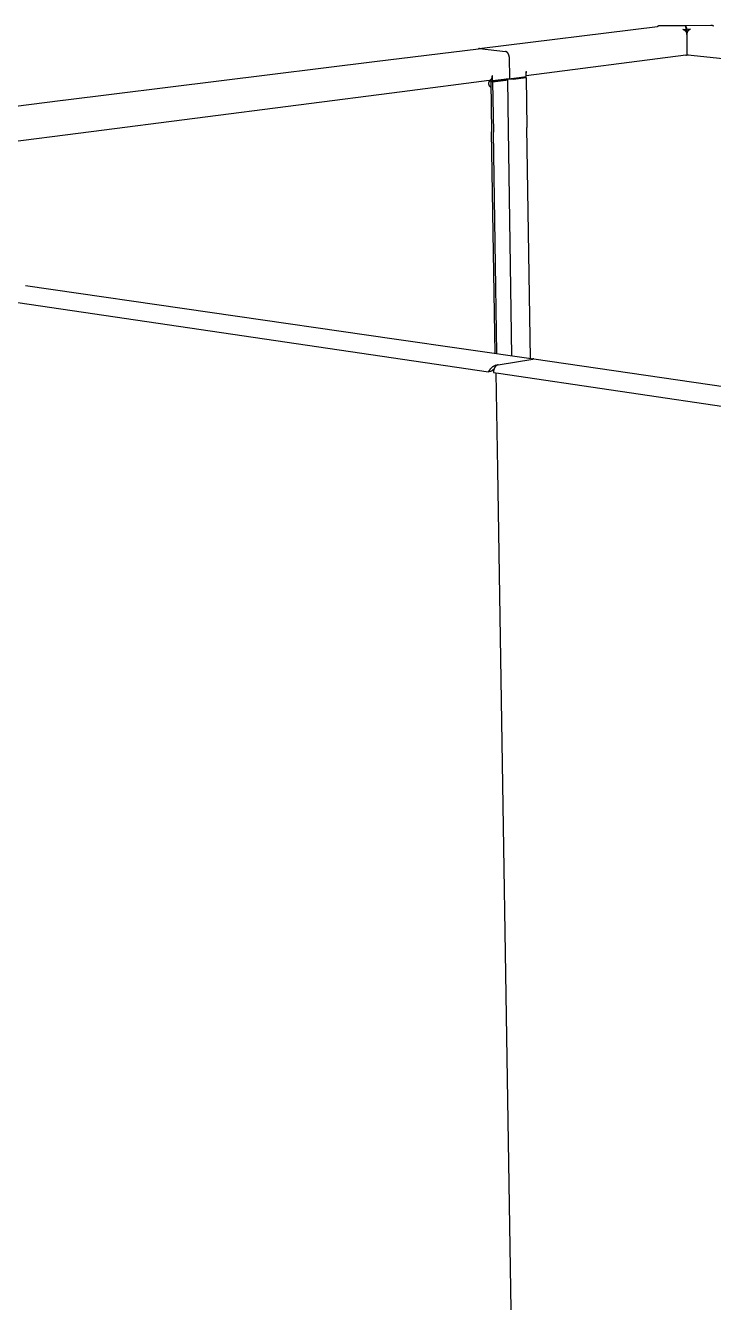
# Model space of a CAD drawing. Header units: millimetres. Extents: x -1480 to 5249, y -840 to 3860.
# Drawn here: x -370 to -45, y 603 to 1207 of the extents above; entities that cross this region are included whole.
import ezdxf

# ---------------------------------------------------------------- set-up
doc = ezdxf.new("R2010")
doc.units = ezdxf.units.MM
doc.header["$MEASUREMENT"] = 0
doc.layers.add('Domyslna', color=7, linetype='Continuous', true_color=0x000000)
doc.layers.add('Utwórz2D linie widoczne', color=7, linetype='Continuous', true_color=0x000000)

msp = doc.modelspace()

# ---------------------------------------------------------------- linework, layer by layer
at = {"layer": 'Domyslna'}
for p, q in [((-599.26, 1109), (-150.85, 1043.03)), ((-146.21, 1042.35), (-25.28, 1024.56))]:
    msp.add_line(p, q, dxfattribs=at)
at = {"layer": 'Utwórz2D linie widoczne'}
for p, q in [((-155.36, 1195.72), (-71.03, 1206.18)), ((-70.99, 1206.19), (-71.03, 1206.18)), ((-70.95, 1206.19), (-70.99, 1206.19)), ((-70.91, 1206.19), (-70.95, 1206.19)), ((-70.87, 1206.19), (-70.91, 1206.19)), ((-70.83, 1206.19), (-70.87, 1206.19)), ((-70.8, 1206.19), (-70.83, 1206.19)), ((-70.76, 1206.19), (-70.8, 1206.19)), ((-70.78, 1206.32), (-70.79, 1206.31)), ((-70.79, 1206.31), (-70.76, 1206.19)), ((-70.79, 1206.19), (-70.79, 1206.31)), ((-70.77, 1206.33), (-70.78, 1206.32)), ((-70.75, 1206.34), (-70.77, 1206.33)), ((-70.74, 1206.35), (-70.75, 1206.34)), ((-70.73, 1206.35), (-70.74, 1206.35)), ((-70.72, 1206.36), (-70.73, 1206.35)), ((-70.7, 1206.37), (-70.72, 1206.36)), ((-70.69, 1206.37), (-70.7, 1206.37)), ((-70.68, 1206.38), (-70.69, 1206.37)), ((-70.66, 1206.39), (-70.68, 1206.38)), ((-70.65, 1206.39), (-70.66, 1206.39)), ((-70.63, 1206.4), (-70.65, 1206.39)), ((-70.62, 1206.4), (-70.63, 1206.4)), ((-70.61, 1206.4), (-70.62, 1206.4)), ((-70.59, 1206.41), (-70.61, 1206.4)), ((-70.58, 1206.41), (-70.59, 1206.41)), ((-70.56, 1206.41), (-70.58, 1206.41)), ((-70.55, 1206.41), (-70.56, 1206.41)), ((-70.53, 1206.41), (-70.55, 1206.41)), ((-70.52, 1206.41), (-70.53, 1206.41)), ((-70.5, 1206.41), (-70.52, 1206.41)), ((-70.49, 1206.41), (-70.5, 1206.41)), ((-70.47, 1206.41), (-70.49, 1206.41)), ((-70.46, 1206.41), (-70.47, 1206.41)), ((-70.24, 1206.43), (-70.46, 1206.41)), ((-70.03, 1206.45), (-70.24, 1206.43)), ((-69.82, 1206.45), (-70.03, 1206.45)), ((-69.6, 1206.46), (-69.82, 1206.45)), ((-57.83, 1206.54), (-69.6, 1206.46)), ((-58.98, 1204.86), (-58.94, 1204.86)), ((-58.98, 1204.86), (-58.9, 1204.83)), ((-58.94, 1204.86), (-57.54, 1204.72)), ((-58.94, 1204.85), (-58.94, 1204.86)), ((-58.9, 1204.83), (-58.82, 1204.81)), ((-58.82, 1204.81), (-58.74, 1204.78)), ((-58.74, 1204.78), (-58.67, 1204.74)), ((-58.67, 1204.74), (-58.59, 1204.71)), ((-58.59, 1204.71), (-58.52, 1204.67)), ((-58.52, 1204.67), (-58.44, 1204.63)), ((-58.44, 1204.63), (-58.37, 1204.59)), ((-58.37, 1204.59), (-58.3, 1204.54)), ((-58.3, 1204.54), (-58.23, 1204.5)), ((-58.23, 1204.5), (-58.17, 1204.45)), ((-58.17, 1204.45), (-58.1, 1204.39)), ((-58.1, 1204.39), (-58.04, 1204.34)), ((-58.04, 1204.34), (-57.98, 1204.28)), ((-57.98, 1204.28), (-57.92, 1204.22)), ((-57.92, 1204.22), (-57.86, 1204.16)), ((-57.86, 1204.16), (-57.81, 1204.1)), ((-57.28, 1204.74), (-57.83, 1206.54)), ((-57.81, 1204.1), (-57.76, 1204.04)), ((-57.76, 1204.04), (-57.71, 1203.97)), ((-57.71, 1203.97), (-57.66, 1203.9)), ((-57.66, 1203.9), (-57.61, 1203.83)), ((-57.61, 1203.83), (-57.57, 1203.76)), ((-45.81, 1206.63), (-57.58, 1206.54)), ((-57.04, 1204.74), (-57.58, 1206.54)), ((-57.58, 1206.54), (-57.57, 1205.7)), ((-57.57, 1203.76), (-57.53, 1203.69)), ((-57.54, 1204.72), (-57.51, 1204.72)), ((-57.53, 1203.69), (-57.49, 1203.62)), ((-57.51, 1204.72), (-57.47, 1204.72)), ((-57.49, 1203.62), (-57.45, 1203.54)), ((-57.47, 1204.72), (-57.43, 1204.72)), ((-57.43, 1203.48), (-57.47, 1203.48)), ((-57.45, 1203.54), (-57.42, 1203.46)), ((-57.43, 1204.72), (-57.4, 1204.72)), ((-57.39, 1203.48), (-57.43, 1203.48)), ((-57.42, 1203.46), (-57.39, 1203.39)), ((-57.4, 1204.72), (-57.36, 1204.72)), ((-57.35, 1203.48), (-57.39, 1203.48)), ((-57.39, 1203.39), (-57.36, 1203.31)), ((-57.36, 1204.72), (-57.33, 1204.72)), ((-57.36, 1203.31), (-57.34, 1203.23)), ((-57.32, 1203.48), (-57.35, 1203.48)), ((-57.34, 1203.23), (-57.32, 1203.15)), ((-57.33, 1204.72), (-57.32, 1204.72)), ((-57.32, 1204.72), (-57.32, 1204.72)), ((-57.32, 1204.72), (-57.32, 1204.72)), ((-57.32, 1204.72), (-57.32, 1204.72)), ((-57.32, 1204.72), (-57.32, 1204.72)), ((-57.32, 1204.72), (-57.31, 1204.72)), ((-57.32, 1203.48), (-57.31, 1203.48)), ((-57.32, 1203.15), (-57.3, 1203.07)), ((-57.31, 1204.72), (-57.31, 1204.72)), ((-57.31, 1204.72), (-57.31, 1204.72)), ((-57.31, 1204.72), (-57.31, 1204.72)), ((-57.31, 1204.72), (-57.31, 1204.72)), ((-57.31, 1204.72), (-57.31, 1204.72)), ((-57.31, 1204.72), (-57.3, 1204.72)), ((-57.31, 1203.48), (-57.31, 1203.48)), ((-57.31, 1203.48), (-57.31, 1203.48)), ((-57.31, 1203.48), (-57.31, 1203.48)), ((-57.31, 1203.48), (-57.31, 1203.48)), ((-57.31, 1203.48), (-57.3, 1203.48)), ((-57.3, 1204.72), (-57.3, 1204.73)), ((-57.3, 1204.73), (-57.3, 1204.73)), ((-57.3, 1204.73), (-57.3, 1204.73)), ((-57.3, 1204.73), (-57.3, 1204.73)), ((-57.3, 1204.73), (-57.3, 1204.73)), ((-57.3, 1204.73), (-57.29, 1204.73)), ((-57.3, 1203.48), (-57.3, 1203.48)), ((-57.3, 1203.48), (-57.3, 1203.48)), ((-57.3, 1203.48), (-57.3, 1203.48)), ((-57.3, 1203.48), (-57.3, 1203.48)), ((-57.3, 1203.48), (-57.3, 1203.48)), ((-57.3, 1203.48), (-57.29, 1203.48)), ((-57.3, 1203.07), (-57.28, 1202.99)), ((-57.29, 1204.73), (-57.28, 1204.74)), ((-57.29, 1204.73), (-57.29, 1204.73)), ((-57.29, 1204.73), (-57.29, 1204.73)), ((-57.29, 1204.73), (-57.29, 1204.73)), ((-57.29, 1204.73), (-57.29, 1204.73)), ((-57.29, 1204.73), (-57.29, 1204.73)), ((-57.29, 1204.73), (-57.29, 1204.73)), ((-57.29, 1203.48), (-57.29, 1203.49)), ((-57.29, 1203.49), (-57.29, 1203.49)), ((-57.29, 1203.49), (-57.28, 1203.49)), ((-57.29, 1203.48), (-57.29, 1203.48)), ((-57.29, 1203.48), (-57.29, 1203.48)), ((-57.29, 1203.48), (-57.29, 1203.48)), ((-57.28, 1204.74), (-57.27, 1203.49)), ((-57.28, 1204.34), (-57.03, 1203.5)), ((-57.28, 1204.2), (-57.24, 1204.2)), ((-57.28, 1204.06), (-57.2, 1204.06)), ((-57.28, 1203.49), (-57.28, 1203.49)), ((-57.28, 1203.49), (-57.28, 1203.49)), ((-57.28, 1203.49), (-57.28, 1203.49)), ((-57.28, 1203.49), (-57.28, 1203.49)), ((-57.28, 1203.49), (-57.28, 1203.49)), ((-57.28, 1203.49), (-57.28, 1203.49)), ((-57.28, 1203.49), (-57.27, 1203.49)), ((-57.28, 1202.99), (-57.27, 1202.9)), ((-57.27, 1202.9), (-57.26, 1202.82)), ((-57.26, 1202.82), (-57.25, 1202.74)), ((-57.19, 1202.54), (-57.26, 1202.53)), ((-57.25, 1202.74), (-57.24, 1202.66)), ((-57.24, 1202.41), (-57.25, 1202.32)), ((-57.13, 1202.34), (-57.25, 1202.32)), ((-57.24, 1202.66), (-57.24, 1202.57)), ((-57.24, 1202.57), (-57.24, 1202.49)), ((-57.24, 1202.49), (-57.24, 1202.41)), ((-57.19, 1202.54), (-57, 1202.52)), ((-57.13, 1202.34), (-57, 1202.33)), ((-57.13, 1202.34), (-57.07, 1194.65)), ((-57.04, 1204.74), (-57.04, 1204.74)), ((-57.04, 1204.74), (-57.03, 1204.73)), ((-57.03, 1204.73), (-57.03, 1204.73)), ((-57.03, 1204.73), (-57.03, 1204.73)), ((-57.03, 1204.73), (-57.02, 1204.73)), ((-57.03, 1203.49), (-57.03, 1203.5)), ((-57.02, 1203.49), (-57.03, 1203.49)), ((-57.02, 1204.73), (-57.02, 1204.73)), ((-57.02, 1204.73), (-57.02, 1204.73)), ((-57.02, 1204.73), (-57.02, 1204.73)), ((-57.02, 1204.73), (-57.01, 1204.73)), ((-57.01, 1203.49), (-57.02, 1203.49)), ((-57.02, 1203.49), (-57.02, 1203.49)), ((-57.02, 1203.49), (-57.02, 1203.49)), ((-57.01, 1204.73), (-57.01, 1204.73)), ((-57.01, 1204.73), (-57.01, 1204.73)), ((-57.01, 1204.73), (-57, 1204.73)), ((-57, 1203.49), (-57.01, 1203.49)), ((-57.01, 1203.49), (-57.01, 1203.49)), ((-57.01, 1203.49), (-57.01, 1203.49)), ((-57.01, 1203.49), (-57.01, 1203.49)), ((-57, 1204.73), (-57, 1204.73)), ((-57, 1204.73), (-57, 1204.73)), ((-57, 1204.73), (-57, 1204.73)), ((-57, 1204.73), (-56.99, 1204.73)), ((-57, 1203.48), (-57, 1203.49)), ((-57, 1203.49), (-57, 1203.49)), ((-56.99, 1203.48), (-57, 1203.48)), ((-57, 1202.54), (-56.99, 1202.65)), ((-57, 1202.43), (-57, 1202.54)), ((-57, 1202.33), (-57, 1202.43)), ((-56.99, 1204.73), (-56.99, 1204.73)), ((-56.95, 1204.72), (-56.99, 1204.73)), ((-56.98, 1203.48), (-56.99, 1203.48)), ((-56.99, 1203.48), (-56.99, 1203.48)), ((-56.99, 1203.48), (-56.99, 1203.48)), ((-56.99, 1202.65), (-56.98, 1202.76)), ((-56.98, 1203.48), (-56.98, 1203.48)), ((-56.98, 1203.48), (-56.98, 1203.48)), ((-56.94, 1203.48), (-56.98, 1203.48)), ((-56.98, 1202.76), (-56.96, 1202.87)), ((-56.96, 1202.87), (-56.95, 1202.98)), ((-56.92, 1204.72), (-56.95, 1204.72)), ((-56.95, 1202.98), (-56.92, 1203.1)), ((-56.9, 1203.48), (-56.94, 1203.48)), ((-56.88, 1204.72), (-56.92, 1204.72)), ((-56.92, 1203.1), (-56.9, 1203.21)), ((-56.86, 1203.48), (-56.9, 1203.48)), ((-56.9, 1203.21), (-56.87, 1203.32)), ((-56.84, 1204.72), (-56.88, 1204.72)), ((-56.87, 1203.32), (-56.85, 1203.38)), ((-56.82, 1203.48), (-56.86, 1203.48)), ((-56.85, 1203.38), (-56.83, 1203.43)), ((-56.81, 1204.72), (-56.84, 1204.72)), ((-56.83, 1203.43), (-56.81, 1203.49)), ((-56.77, 1204.73), (-56.81, 1204.72)), ((-56.81, 1203.49), (-56.8, 1203.54)), ((-56.8, 1203.54), (-56.77, 1203.6)), ((-55.47, 1204.89), (-56.77, 1204.73)), ((-56.77, 1203.6), (-56.75, 1203.65)), ((-56.75, 1203.65), (-56.73, 1203.7)), ((-56.73, 1203.7), (-56.71, 1203.76)), ((-56.71, 1203.76), (-56.68, 1203.81)), ((-56.68, 1203.81), (-56.66, 1203.86)), ((-56.66, 1203.86), (-56.63, 1203.91)), ((-56.63, 1203.91), (-56.61, 1203.96)), ((-56.61, 1203.96), (-56.58, 1204.01)), ((-56.58, 1204.01), (-56.55, 1204.05)), ((-56.55, 1204.05), (-56.52, 1204.1)), ((-56.52, 1204.1), (-56.49, 1204.14)), ((-56.49, 1204.14), (-56.46, 1204.19)), ((-56.46, 1204.19), (-56.43, 1204.23)), ((-56.43, 1204.23), (-56.4, 1204.27)), ((-56.4, 1204.27), (-56.36, 1204.31)), ((-56.36, 1204.31), (-56.33, 1204.35)), ((-56.33, 1204.35), (-56.3, 1204.39)), ((-56.3, 1204.39), (-56.26, 1204.43)), ((-56.26, 1204.43), (-56.23, 1204.46)), ((-56.23, 1204.46), (-56.19, 1204.5)), ((-56.19, 1204.5), (-56.16, 1204.53)), ((-56.16, 1204.53), (-56.12, 1204.56)), ((-56.12, 1204.56), (-56.09, 1204.59)), ((-56.09, 1204.59), (-56.05, 1204.62)), ((-56.05, 1204.62), (-56.01, 1204.65)), ((-56.01, 1204.65), (-55.98, 1204.67)), ((-55.98, 1204.67), (-55.94, 1204.7)), ((-55.94, 1204.7), (-55.9, 1204.72)), ((-55.9, 1204.72), (-55.87, 1204.74)), ((-55.87, 1204.74), (-55.83, 1204.76)), ((-55.83, 1204.76), (-55.79, 1204.78)), ((-55.79, 1204.78), (-55.75, 1204.79)), ((-55.75, 1204.79), (-55.72, 1204.81)), ((-55.72, 1204.81), (-55.68, 1204.82)), ((-55.68, 1204.82), (-55.64, 1204.84)), ((-55.64, 1204.84), (-55.61, 1204.85)), ((-55.61, 1204.85), (-55.57, 1204.86)), ((-55.57, 1204.86), (-55.53, 1204.87)), ((-55.53, 1204.87), (-55.5, 1204.87)), ((-55.5, 1204.87), (-55.46, 1204.88)), ((-55.43, 1204.88), (-55.47, 1204.89)), ((-55.47, 1204.89), (-55.47, 1204.88)), ((-55.46, 1204.88), (-55.43, 1204.88)), ((-45.52, 1206.63), (-45.81, 1206.63)), ((-45.22, 1206.61), (-45.52, 1206.63)), ((-44.93, 1206.59), (-45.22, 1206.61)), ((-44.93, 1206.59), (-44.91, 1206.59)), ((-44.91, 1206.59), (-44.88, 1206.59)), ((-44.88, 1206.59), (-44.86, 1206.59)), ((-44.86, 1206.59), (-44.84, 1206.59)), ((-44.84, 1206.59), (-44.81, 1206.59)), ((-44.81, 1206.59), (-44.79, 1206.59)), ((-44.79, 1206.59), (-44.76, 1206.58)), ((-44.76, 1206.58), (-44.74, 1206.58)), ((-44.74, 1206.58), (-44.72, 1206.57)), ((-44.72, 1206.57), (-44.69, 1206.56)), ((-44.69, 1206.56), (-44.67, 1206.56)), ((-44.67, 1206.56), (-44.65, 1206.55)), ((-44.65, 1206.55), (-44.63, 1206.54)), ((-44.63, 1206.54), (-44.6, 1206.53)), ((-44.6, 1206.53), (-44.58, 1206.52)), ((-44.58, 1206.52), (-44.56, 1206.51)), ((-44.56, 1206.51), (-44.54, 1206.5)), ((-204.84, 1189.58), (-155.66, 1195.68)), ((-155.57, 1195.69), (-155.66, 1195.68)), ((-155.48, 1195.7), (-155.57, 1195.69)), ((-155.44, 1195.71), (-155.48, 1195.7)), ((-155.39, 1195.7), (-155.48, 1195.7)), ((-155.4, 1195.71), (-155.44, 1195.71)), ((-155.37, 1195.71), (-155.4, 1195.71)), ((-155.3, 1195.71), (-155.39, 1195.7)), ((-155.33, 1195.71), (-155.37, 1195.71)), ((-155.29, 1195.71), (-155.33, 1195.71)), ((-155.21, 1195.71), (-155.3, 1195.71)), ((-155.25, 1195.71), (-155.29, 1195.71)), ((-155.21, 1195.71), (-155.25, 1195.71)), ((-155.21, 1195.71), (-142.89, 1194.38)), ((-351.92, 1171.33), (-204.84, 1189.58)), ((-142.85, 1194.37), (-142.89, 1194.38)), ((-142.81, 1194.37), (-142.85, 1194.37)), ((-142.77, 1194.36), (-142.81, 1194.37)), ((-142.73, 1194.35), (-142.77, 1194.36)), ((-142.69, 1194.34), (-142.73, 1194.35)), ((-142.65, 1194.33), (-142.69, 1194.34)), ((-142.61, 1194.32), (-142.65, 1194.33)), ((-142.57, 1194.3), (-142.61, 1194.32)), ((-142.53, 1194.29), (-142.57, 1194.3)), ((-142.49, 1194.27), (-142.53, 1194.29)), ((-142.45, 1194.25), (-142.49, 1194.27)), ((-142.41, 1194.23), (-142.45, 1194.25)), ((-142.37, 1194.21), (-142.41, 1194.23)), ((-142.33, 1194.19), (-142.37, 1194.21)), ((-142.29, 1194.16), (-142.33, 1194.19)), ((-142.25, 1194.14), (-142.29, 1194.16)), ((-142.21, 1194.11), (-142.25, 1194.14)), ((-142.17, 1194.08), (-142.21, 1194.11)), ((-142.13, 1194.05), (-142.17, 1194.08)), ((-142.09, 1194.02), (-142.13, 1194.05)), ((-142.06, 1193.99), (-142.09, 1194.02)), ((-142.02, 1193.95), (-142.06, 1193.99)), ((-141.98, 1193.92), (-142.02, 1193.95)), ((-141.94, 1193.88), (-141.98, 1193.92)), ((-141.9, 1193.84), (-141.94, 1193.88)), ((-141.87, 1193.8), (-141.9, 1193.84)), ((-141.83, 1193.76), (-141.87, 1193.8)), ((-141.8, 1193.72), (-141.83, 1193.76)), ((-141.76, 1193.68), (-141.8, 1193.72)), ((-141.73, 1193.63), (-141.76, 1193.68)), ((-141.69, 1193.58), (-141.73, 1193.63)), ((-141.66, 1193.54), (-141.69, 1193.58)), ((-141.63, 1193.49), (-141.66, 1193.54)), ((-141.6, 1193.44), (-141.63, 1193.49)), ((-141.57, 1193.39), (-141.6, 1193.44)), ((-141.54, 1193.34), (-141.57, 1193.39)), ((-141.51, 1193.29), (-141.54, 1193.34)), ((-141.49, 1193.23), (-141.51, 1193.29)), ((-141.46, 1193.18), (-141.49, 1193.23)), ((-141.43, 1193.13), (-141.46, 1193.18)), ((-141.41, 1193.07), (-141.43, 1193.13)), ((-141.39, 1193.02), (-141.41, 1193.07)), ((-141.36, 1192.96), (-141.39, 1193.02)), ((-141.34, 1192.9), (-141.36, 1192.96)), ((-141.32, 1192.85), (-141.34, 1192.9)), ((-141.3, 1192.79), (-141.32, 1192.85)), ((-141.28, 1192.73), (-141.3, 1192.79)), ((-141.27, 1192.68), (-141.28, 1192.73)), ((-141.25, 1192.62), (-141.27, 1192.68)), ((-141.24, 1192.56), (-141.25, 1192.62)), ((-141.21, 1192.45), (-141.24, 1192.56)), ((-141.19, 1192.33), (-141.21, 1192.45)), ((-141.17, 1192.22), (-141.19, 1192.33)), ((-141.15, 1192.1), (-141.17, 1192.22)), ((-141.14, 1191.99), (-141.15, 1192.1)), ((-141.14, 1191.88), (-141.14, 1191.99)), ((-141.13, 1191.77), (-141.14, 1191.88)), ((-141.13, 1191.77), (-140.98, 1181.48)), ((-57.63, 1192.59), (-133.06, 1182.87)), ((-57.63, 1192.59), (-57.58, 1192.59)), ((-57.58, 1192.59), (-57.54, 1192.6)), ((-57.54, 1192.6), (-57.5, 1192.61)), ((-57.5, 1192.61), (-57.46, 1192.62)), ((-57.46, 1192.62), (-57.42, 1192.63)), ((-57.42, 1192.63), (-57.38, 1192.65)), ((-57.38, 1192.65), (-57.34, 1192.66)), ((-57.34, 1192.66), (-57.3, 1192.68)), ((-57.3, 1192.68), (-57.26, 1192.69)), ((-57.26, 1192.69), (-57.22, 1192.71)), ((-57.22, 1192.71), (-57.18, 1192.73)), ((-57.18, 1192.73), (-57.14, 1192.75)), ((-57.14, 1192.75), (-57.11, 1192.78)), ((-57.07, 1194.65), (-57.11, 1192.78)), ((-57.07, 1192.76), (-57.11, 1192.78)), ((-57.04, 1192.74), (-57.07, 1192.76)), ((-57.01, 1192.72), (-57.04, 1192.74)), ((-56.97, 1192.7), (-57.01, 1192.72)), ((-56.94, 1192.68), (-56.97, 1192.7)), ((-56.9, 1192.67), (-56.94, 1192.68)), ((-56.86, 1192.65), (-56.9, 1192.67)), ((-56.83, 1192.64), (-56.86, 1192.65)), ((-56.79, 1192.63), (-56.83, 1192.64)), ((-56.75, 1192.62), (-56.79, 1192.63)), ((-56.72, 1192.61), (-56.75, 1192.62)), ((-56.68, 1192.6), (-56.72, 1192.61)), ((-56.64, 1192.6), (-56.68, 1192.6)), ((-56.6, 1192.59), (-56.64, 1192.6)), ((24.11, 1184.04), (-56.6, 1192.59)), ((-56.51, 1192.59), (-56.55, 1192.59)), ((-56.48, 1192.58), (-56.51, 1192.59)), ((-56.45, 1192.59), (-56.48, 1192.58)), ((-56.41, 1192.59), (-56.45, 1192.59)), ((-56.38, 1192.59), (-56.41, 1192.59)), ((-56.35, 1192.59), (-56.38, 1192.59)), ((-148.98, 1182.87), (-149.11, 1182.85)), ((-149.1, 1182.79), (-149.11, 1182.85)), ((-149.1, 1182.72), (-149.1, 1182.79)), ((-149.09, 1182.65), (-149.1, 1182.72)), ((-149.09, 1182.58), (-149.09, 1182.65)), ((-148.94, 1180.45), (-148.98, 1182.87)), ((-133.09, 1184.91), (-132.95, 1184.92)), ((-133.05, 1182.5), (-133.09, 1184.91)), ((-133.07, 1184.01), (-133.05, 1184.11)), ((-133.05, 1184.11), (-133.02, 1184.21)), ((-133.02, 1184.21), (-133, 1184.31)), ((-133, 1184.31), (-132.99, 1184.41)), ((-132.99, 1184.41), (-132.97, 1184.51)), ((-132.97, 1184.51), (-132.96, 1184.62)), ((-132.96, 1184.72), (-132.95, 1184.82)), ((-132.96, 1184.62), (-132.96, 1184.72)), ((-132.95, 1184.82), (-132.95, 1184.92)), ((-150.5, 1180.63), (-191.68, 1175.33)), ((-150.71, 1179.45), (-150.7, 1179.5)), ((-150.71, 1179.4), (-150.71, 1179.45)), ((-150.71, 1179.34), (-150.71, 1179.4)), ((-150.71, 1179.29), (-150.71, 1179.34)), ((-150.7, 1179.24), (-150.71, 1179.29)), ((-150.7, 1179.56), (-150.69, 1179.61)), ((-150.7, 1179.5), (-150.7, 1179.56)), ((-150.7, 1179.19), (-150.7, 1179.24)), ((-150.7, 1179.11), (-150.7, 1179.19)), ((-150.7, 1179.04), (-150.7, 1179.11)), ((-150.69, 1178.97), (-150.7, 1179.04)), ((-150.69, 1179.61), (-150.68, 1179.66)), ((-150.69, 1178.9), (-150.69, 1178.97)), ((-150.68, 1178.83), (-150.69, 1178.9)), ((-150.68, 1179.66), (-150.67, 1179.71)), ((-150.67, 1178.76), (-150.68, 1178.83)), ((-150.67, 1179.71), (-150.66, 1179.76)), ((-150.65, 1178.69), (-150.67, 1178.76)), ((-150.66, 1179.76), (-150.64, 1179.81)), ((-150.64, 1178.62), (-150.65, 1178.69)), ((-150.64, 1179.81), (-150.63, 1179.86)), ((-150.62, 1178.55), (-150.64, 1178.62)), ((-150.63, 1179.86), (-150.61, 1179.91)), ((-150.6, 1178.48), (-150.62, 1178.55)), ((-150.61, 1179.91), (-150.59, 1179.96)), ((-150.57, 1178.42), (-150.6, 1178.48)), ((-150.59, 1179.96), (-150.57, 1180.01)), ((-150.57, 1180.01), (-150.55, 1180.06)), ((-150.55, 1178.35), (-150.57, 1178.42)), ((-150.55, 1180.06), (-150.52, 1180.11)), ((-150.52, 1178.28), (-150.55, 1178.35)), ((-150.52, 1180.11), (-150.5, 1180.15)), ((-150.49, 1178.22), (-150.52, 1178.28)), ((-150.5, 1180.63), (-150.44, 1180.65)), ((-150.5, 1180.15), (-150.47, 1180.2)), ((-150.46, 1178.15), (-150.49, 1178.22)), ((-150.47, 1180.2), (-150.44, 1180.24)), ((-150.42, 1178.09), (-150.46, 1178.15)), ((-150.44, 1180.65), (-150.37, 1180.68)), ((-150.44, 1180.24), (-150.41, 1180.29)), ((-150.38, 1178.03), (-150.42, 1178.09)), ((-150.41, 1180.29), (-150.38, 1180.33)), ((-150.38, 1180.33), (-150.34, 1180.37)), ((-150.35, 1177.97), (-150.38, 1178.03)), ((-150.37, 1180.68), (-150.31, 1180.7)), ((-150.3, 1177.91), (-150.35, 1177.97)), ((-150.34, 1180.37), (-150.31, 1180.41)), ((-150.31, 1180.7), (-150.24, 1180.73)), ((-150.31, 1180.41), (-150.27, 1180.45)), ((-150.26, 1177.86), (-150.3, 1177.91)), ((-150.27, 1180.45), (-150.24, 1180.48)), ((-150.22, 1177.8), (-150.26, 1177.86)), ((-150.24, 1180.73), (-150.18, 1180.76)), ((-150.24, 1180.48), (-150.2, 1180.52)), ((-150.17, 1177.75), (-150.22, 1177.8)), ((-150.2, 1180.52), (-150.16, 1180.55)), ((-150.18, 1180.76), (-150.12, 1180.79)), ((-150.12, 1177.69), (-150.17, 1177.75)), ((-150.16, 1180.55), (-150.12, 1180.59)), ((-150.12, 1180.79), (-150.06, 1180.83)), ((-150.12, 1180.59), (-150.07, 1180.62)), ((-150.07, 1177.64), (-150.12, 1177.69)), ((-150.07, 1180.62), (-150.03, 1180.65)), ((-150.02, 1177.6), (-150.07, 1177.64)), ((-150.06, 1180.83), (-150, 1180.87)), ((-150.03, 1180.65), (-149.99, 1180.68)), ((-149.96, 1177.55), (-150.02, 1177.6)), ((-150, 1180.87), (-149.94, 1180.91)), ((-149.99, 1180.68), (-149.94, 1180.71)), ((-149.91, 1177.5), (-149.96, 1177.55)), ((-149.94, 1180.91), (-149.89, 1180.95)), ((-149.94, 1180.71), (-149.89, 1180.73)), ((-149.85, 1177.46), (-149.91, 1177.5)), ((-149.89, 1180.95), (-149.83, 1180.99)), ((-149.89, 1180.73), (-149.85, 1180.76)), ((-149.84, 1180.55), (-149.85, 1180.92)), ((-149.79, 1177.42), (-149.85, 1177.46)), ((-143.55, 1180.98), (-149.84, 1180.17)), ((-149.84, 1180.55), (-148.94, 1180.45)), ((-149.84, 1180.17), (-148.94, 1180.07)), ((-149.84, 1180.17), (-149.46, 1156.42)), ((-149.83, 1180.99), (-149.78, 1181.03)), ((-149.78, 1181.03), (-149.73, 1181.08)), ((-149.73, 1181.08), (-149.68, 1181.13)), ((-149.68, 1181.13), (-149.63, 1181.18)), ((-149.64, 1180.2), (-149.63, 1180.24)), ((-149.63, 1181.18), (-149.58, 1181.23)), ((-149.63, 1180.24), (-149.61, 1180.28)), ((-149.61, 1180.28), (-149.58, 1180.32)), ((-149.58, 1181.23), (-149.54, 1181.29)), ((-149.58, 1180.32), (-149.56, 1180.36)), ((-149.56, 1180.36), (-149.54, 1180.4)), ((-149.54, 1181.29), (-149.49, 1181.34)), ((-149.54, 1180.4), (-149.51, 1180.44)), ((-149.51, 1180.44), (-149.49, 1180.47)), ((-149.49, 1181.34), (-149.45, 1181.4)), ((-149.49, 1180.47), (-149.46, 1180.51)), ((-149.45, 1181.4), (-149.41, 1181.45)), ((-149.41, 1181.45), (-149.38, 1181.51)), ((-149.38, 1181.51), (-149.34, 1181.57)), ((-149.34, 1181.57), (-149.31, 1181.64)), ((-149.31, 1181.64), (-149.28, 1181.7)), ((-149.28, 1181.7), (-149.25, 1181.76)), ((-149.25, 1181.76), (-149.22, 1181.83)), ((-149.22, 1181.83), (-149.2, 1181.89)), ((-149.2, 1181.89), (-149.18, 1181.96)), ((-149.18, 1181.96), (-149.16, 1182.03)), ((-149.16, 1182.03), (-149.14, 1182.09)), ((-149.14, 1182.09), (-149.13, 1182.16)), ((-149.13, 1182.16), (-149.12, 1182.23)), ((-149.12, 1182.23), (-149.11, 1182.3)), ((-149.11, 1182.3), (-149.1, 1182.37)), ((-149.1, 1182.37), (-149.09, 1182.44)), ((-149.09, 1182.51), (-149.09, 1182.58)), ((-149.09, 1182.44), (-149.09, 1182.51)), ((-140.98, 1181.48), (-148.94, 1180.45)), ((-148.94, 1180.07), (-142.65, 1180.88)), ((-148.94, 1180.07), (-148.56, 1156.32)), ((-148.85, 1180.46), (-148.81, 1180.43)), ((-148.81, 1180.43), (-148.77, 1180.39)), ((-148.77, 1180.39), (-148.74, 1180.36)), ((-148.74, 1180.36), (-148.76, 1180.31)), ((-148.74, 1180.36), (-148.71, 1180.32)), ((-143.49, 1180.99), (-143.55, 1180.98)), ((-143.43, 1181), (-143.49, 1180.99)), ((-143.45, 1181.16), (-143.4, 1181.15)), ((-143.38, 1181.01), (-143.43, 1181)), ((-143.4, 1181.15), (-143.37, 1181.15)), ((-143.36, 1181.02), (-143.38, 1181.01)), ((-143.37, 1181.15), (-143.35, 1181.14)), ((-143.33, 1181.02), (-143.36, 1181.02)), ((-143.35, 1181.14), (-143.33, 1181.14)), ((-143.33, 1181.14), (-143.31, 1181.13)), ((-143.31, 1181.03), (-143.33, 1181.02)), ((-143.31, 1181.13), (-143.3, 1181.13)), ((-143.3, 1181.03), (-143.31, 1181.03)), ((-143.3, 1181.13), (-143.29, 1181.12)), ((-143.29, 1181.04), (-143.3, 1181.03)), ((-143.3, 1181.03), (-143.3, 1181.03)), ((-143.29, 1181.12), (-143.28, 1181.12)), ((-143.28, 1181.04), (-143.29, 1181.04)), ((-143.28, 1181.12), (-143.27, 1181.12)), ((-143.27, 1181.04), (-143.28, 1181.04)), ((-143.27, 1181.12), (-143.27, 1181.12)), ((-143.27, 1181.12), (-143.26, 1181.11)), ((-143.26, 1181.04), (-143.27, 1181.04)), ((-143.26, 1181.11), (-143.26, 1181.11)), ((-143.26, 1181.11), (-143.26, 1181.11)), ((-143.26, 1181.11), (-143.25, 1181.11)), ((-143.25, 1181.05), (-143.26, 1181.05)), ((-143.26, 1181.05), (-143.26, 1181.05)), ((-143.26, 1181.05), (-143.26, 1181.05)), ((-143.26, 1181.05), (-143.26, 1181.04)), ((-143.25, 1181.11), (-143.25, 1181.11)), ((-143.25, 1181.11), (-143.25, 1181.11)), ((-143.25, 1181.11), (-143.25, 1181.1)), ((-143.25, 1181.1), (-143.24, 1181.1)), ((-143.24, 1181.05), (-143.25, 1181.05)), ((-143.25, 1181.05), (-143.25, 1181.05)), ((-143.25, 1181.05), (-143.25, 1181.05)), ((-143.24, 1181.1), (-143.24, 1181.1)), ((-143.24, 1181.1), (-143.24, 1181.1)), ((-143.24, 1181.1), (-143.24, 1181.1)), ((-143.24, 1181.1), (-143.24, 1181.1)), ((-143.24, 1181.1), (-143.24, 1181.1)), ((-143.24, 1181.1), (-143.24, 1181.1)), ((-143.24, 1181.1), (-143.24, 1181.1)), ((-143.24, 1181.1), (-143.24, 1181.1)), ((-143.24, 1181.1), (-143.23, 1181.1)), ((-143.23, 1181.06), (-143.24, 1181.06)), ((-143.24, 1181.06), (-143.24, 1181.06)), ((-143.24, 1181.06), (-143.24, 1181.06)), ((-143.24, 1181.06), (-143.24, 1181.06)), ((-143.24, 1181.06), (-143.24, 1181.06)), ((-143.24, 1181.06), (-143.24, 1181.06)), ((-143.24, 1181.06), (-143.24, 1181.06)), ((-143.24, 1181.06), (-143.24, 1181.05)), ((-143.23, 1181.1), (-143.23, 1181.09)), ((-143.23, 1181.09), (-143.23, 1181.09)), ((-143.23, 1181.09), (-143.23, 1181.09)), ((-143.23, 1181.09), (-143.23, 1181.09)), ((-143.23, 1181.09), (-143.23, 1181.09)), ((-143.23, 1181.09), (-143.23, 1181.09)), ((-143.23, 1181.09), (-143.23, 1181.09)), ((-143.23, 1181.09), (-143.23, 1181.09)), ((-143.23, 1181.09), (-143.23, 1181.09)), ((-143.23, 1181.09), (-143.23, 1181.09)), ((-143.23, 1181.09), (-143.23, 1181.09)), ((-143.23, 1181.09), (-143.23, 1181.09)), ((-143.23, 1181.09), (-143.23, 1181.09)), ((-143.23, 1181.09), (-143.23, 1181.08)), ((-143.23, 1181.08), (-143.23, 1181.08)), ((-143.23, 1181.08), (-143.23, 1181.08)), ((-143.23, 1181.08), (-143.23, 1181.08)), ((-143.23, 1181.08), (-143.23, 1181.08)), ((-143.23, 1181.08), (-143.23, 1181.08)), ((-143.23, 1181.08), (-143.23, 1181.08)), ((-143.23, 1181.08), (-143.23, 1181.08)), ((-143.23, 1181.08), (-143.23, 1181.08)), ((-143.23, 1181.08), (-143.23, 1181.08)), ((-143.23, 1181.08), (-143.23, 1181.08)), ((-143.23, 1181.08), (-143.23, 1181.08)), ((-143.23, 1181.08), (-143.23, 1181.08)), ((-143.23, 1181.08), (-143.23, 1181.07)), ((-143.23, 1181.07), (-143.23, 1181.07)), ((-143.23, 1181.07), (-143.23, 1181.07)), ((-143.23, 1181.07), (-143.23, 1181.07)), ((-143.23, 1181.07), (-143.23, 1181.07)), ((-143.23, 1181.07), (-143.23, 1181.07)), ((-143.23, 1181.07), (-143.23, 1181.07)), ((-143.23, 1181.07), (-143.23, 1181.07)), ((-143.23, 1181.07), (-143.23, 1181.07)), ((-143.23, 1181.07), (-143.23, 1181.07)), ((-143.23, 1181.07), (-143.23, 1181.07)), ((-143.23, 1181.07), (-143.23, 1181.07)), ((-143.23, 1181.07), (-143.23, 1181.06)), ((-143.23, 1181.06), (-143.23, 1181.06)), ((-143.23, 1181.06), (-143.23, 1181.06)), ((-143.23, 1181.06), (-143.23, 1181.06)), ((-142.65, 1180.88), (-142.51, 1180.9)), ((-142.01, 1181.24), (-142.56, 1181.28)), ((-142.43, 1181.26), (-142.56, 1181.27)), ((-142.51, 1180.9), (-142.38, 1180.92)), ((-142.31, 1181.23), (-142.43, 1181.26)), ((-142.38, 1180.92), (-142.33, 1180.93)), ((-142.33, 1180.93), (-142.27, 1180.94)), ((-142.26, 1181.22), (-142.31, 1181.23)), ((-142.27, 1180.94), (-142.22, 1180.96)), ((-142.21, 1181.21), (-142.26, 1181.22)), ((-142.22, 1180.96), (-142.17, 1180.97)), ((-142.16, 1181.2), (-142.21, 1181.21)), ((-142.17, 1180.97), (-142.15, 1180.98)), ((-142.14, 1181.19), (-142.16, 1181.2)), ((-142.15, 1180.98), (-142.13, 1180.98)), ((-142.12, 1181.19), (-142.14, 1181.19)), ((-142.13, 1180.98), (-142.11, 1180.99)), ((-142.1, 1181.18), (-142.12, 1181.19)), ((-142.11, 1180.99), (-142.09, 1181)), ((-142.08, 1181.17), (-142.1, 1181.18)), ((-142.09, 1181), (-142.07, 1181)), ((-142.06, 1181.17), (-142.08, 1181.17)), ((-142.07, 1181), (-142.05, 1181.01)), ((-142.05, 1181.16), (-142.06, 1181.17)), ((-142.04, 1181.16), (-142.05, 1181.16)), ((-142.05, 1181.01), (-142.04, 1181.02)), ((-142.05, 1181.01), (-142.05, 1181.01)), ((-142.03, 1181.15), (-142.04, 1181.16)), ((-142.04, 1181.02), (-142.03, 1181.02)), ((-142.02, 1181.15), (-142.03, 1181.15)), ((-142.03, 1181.02), (-142.02, 1181.03)), ((-142.03, 1181.02), (-142.03, 1181.02)), ((-142.01, 1181.14), (-142.02, 1181.15)), ((-142.02, 1181.15), (-142.02, 1181.15)), ((-142.02, 1181.03), (-142.01, 1181.03)), ((-141.47, 1181.22), (-142.01, 1181.24)), ((-142, 1181.14), (-142.01, 1181.14)), ((-142.01, 1181.14), (-142.01, 1181.14)), ((-142.01, 1181.03), (-142, 1181.04)), ((-142.01, 1181.03), (-142.01, 1181.03)), ((-142, 1181.13), (-142, 1181.14)), ((-141.99, 1181.13), (-142, 1181.13)), ((-142, 1181.04), (-142, 1181.04)), ((-142, 1181.04), (-141.99, 1181.04)), ((-141.98, 1181.12), (-141.99, 1181.13)), ((-141.99, 1181.13), (-141.99, 1181.13)), ((-141.99, 1181.13), (-141.99, 1181.13)), ((-141.99, 1181.13), (-141.99, 1181.13)), ((-141.99, 1181.13), (-141.99, 1181.13)), ((-141.99, 1181.04), (-141.99, 1181.05)), ((-141.99, 1181.05), (-141.99, 1181.05)), ((-141.99, 1181.05), (-141.98, 1181.05)), ((-141.99, 1181.04), (-141.99, 1181.04)), ((-141.99, 1181.04), (-141.99, 1181.04)), ((-141.97, 1181.11), (-141.98, 1181.12)), ((-141.98, 1181.12), (-141.98, 1181.12)), ((-141.98, 1181.12), (-141.98, 1181.12)), ((-141.98, 1181.12), (-141.98, 1181.12)), ((-141.98, 1181.12), (-141.98, 1181.12)), ((-141.98, 1181.12), (-141.98, 1181.12)), ((-141.98, 1181.05), (-141.98, 1181.06)), ((-141.98, 1181.06), (-141.98, 1181.06)), ((-141.98, 1181.06), (-141.98, 1181.06)), ((-141.98, 1181.06), (-141.97, 1181.06)), ((-141.98, 1181.05), (-141.98, 1181.05)), ((-141.98, 1181.05), (-141.98, 1181.05)), ((-141.97, 1181.1), (-141.97, 1181.11)), ((-141.97, 1181.11), (-141.97, 1181.11)), ((-141.97, 1181.11), (-141.97, 1181.11)), ((-141.97, 1181.11), (-141.97, 1181.11)), ((-141.97, 1181.11), (-141.97, 1181.11)), ((-141.96, 1181.1), (-141.97, 1181.1)), ((-141.97, 1181.1), (-141.97, 1181.1)), ((-141.97, 1181.1), (-141.97, 1181.1)), ((-141.97, 1181.1), (-141.97, 1181.1)), ((-141.97, 1181.1), (-141.97, 1181.1)), ((-141.97, 1181.07), (-141.97, 1181.08)), ((-141.97, 1181.08), (-141.96, 1181.08)), ((-141.97, 1181.06), (-141.97, 1181.07)), ((-141.97, 1181.07), (-141.97, 1181.07)), ((-141.97, 1181.07), (-141.97, 1181.07)), ((-141.97, 1181.07), (-141.97, 1181.07)), ((-141.97, 1181.07), (-141.97, 1181.07)), ((-141.97, 1181.07), (-141.97, 1181.07)), ((-141.97, 1181.06), (-141.97, 1181.06)), ((-141.97, 1181.06), (-141.97, 1181.06)), ((-141.96, 1181.09), (-141.96, 1181.1)), ((-141.96, 1181.08), (-141.96, 1181.09)), ((-141.96, 1181.09), (-141.96, 1181.09)), ((-141.96, 1181.09), (-141.96, 1181.09)), ((-141.96, 1181.09), (-141.96, 1181.09)), ((-141.96, 1181.09), (-141.96, 1181.09)), ((-141.96, 1181.09), (-141.96, 1181.09)), ((-141.96, 1181.09), (-141.6, 1157.39)), ((-141.96, 1181.08), (-141.96, 1181.08)), ((-141.96, 1181.08), (-141.96, 1181.08)), ((-141.96, 1181.08), (-141.96, 1181.08)), ((-141.67, 1181.39), (-141.42, 1181.38)), ((-140.92, 1181.22), (-141.47, 1181.22)), ((-141.42, 1181.38), (-141.18, 1181.37)), ((-141.18, 1181.37), (-140.93, 1181.37)), ((-140.98, 1181.48), (-133.05, 1182.5)), ((-140.93, 1181.37), (-140.69, 1181.38)), ((-140.38, 1181.23), (-140.92, 1181.22)), ((-140.69, 1181.38), (-140.44, 1181.39)), ((-140.44, 1181.39), (-140.2, 1181.41)), ((-139.84, 1181.26), (-140.38, 1181.23)), ((-133.94, 1182.22), (-140.2, 1181.41)), ((-139.29, 1181.31), (-139.84, 1181.26)), ((-139.29, 1181.31), (-133.04, 1182.12)), ((-133.04, 1182.12), (-133.94, 1182.22)), ((-133.04, 1182.12), (-132.7, 1158.47)), ((-512.48, 1151.41), (-352.04, 1171.32)), ((-191.68, 1175.33), (-338.64, 1156.41)), ((-131.1, 1049.3), (-132.7, 1158.47)), ((-338.67, 1156.4), (-498.91, 1135.78)), ((-147.78, 1051.72), (-149.46, 1156.42)), ((-146.89, 1051.59), (-148.56, 1156.32)), ((-141.6, 1157.39), (-139.96, 1050.58)), ((-369.73, 1083.84), (-195.41, 1058.61)), ((-195.41, 1058.61), (-129.58, 1049.08)), ((-150.33, 1043.93), (-150.43, 1043.78)), ((-150.23, 1044.07), (-150.33, 1043.93)), ((-150.12, 1044.21), (-150.23, 1044.07)), ((-150.12, 1044.21), (-150, 1044.36)), ((-150, 1044.36), (-149.88, 1044.5)), ((-149.88, 1044.5), (-149.76, 1044.63)), ((-149.76, 1044.63), (-149.63, 1044.76)), ((-149.49, 1044.89), (-149.63, 1044.76)), ((-149.35, 1045.02), (-149.49, 1044.89)), ((-149.21, 1045.14), (-149.35, 1045.02)), ((-149.06, 1045.26), (-149.21, 1045.14)), ((-149.06, 1045.26), (-148.93, 1045.36)), ((-149.04, 1043.57), (-148.39, 1043.91)), ((-148.93, 1045.36), (-148.79, 1045.46)), ((-148.79, 1043.89), (-148.93, 1043.79)), ((-148.79, 1045.46), (-148.65, 1045.55)), ((-148.64, 1043.98), (-148.79, 1043.89)), ((-148.65, 1045.55), (-148.51, 1045.63)), ((-148.48, 1044.06), (-148.64, 1043.98)), ((-148.51, 1045.63), (-148.36, 1045.72)), ((-148.33, 1044.14), (-148.48, 1044.06)), ((-148.39, 1043.91), (-148.43, 1043.75)), ((-148.37, 1043.99), (-148.39, 1043.91)), ((-148.35, 1044.06), (-148.37, 1043.99)), ((-148.36, 1045.72), (-148.21, 1045.79)), ((-148.33, 1044.14), (-148.35, 1044.06)), ((-148.3, 1044.22), (-148.33, 1044.14)), ((-148.28, 1044.3), (-148.3, 1044.22)), ((-148.25, 1044.37), (-148.28, 1044.3)), ((-148.22, 1044.45), (-148.25, 1044.37)), ((-148.19, 1044.52), (-148.22, 1044.45)), ((-148.21, 1045.79), (-148.06, 1045.87)), ((-148.16, 1044.6), (-148.19, 1044.52)), ((-148.13, 1044.67), (-148.16, 1044.6)), ((-148.09, 1044.74), (-148.13, 1044.67)), ((-148.06, 1044.81), (-148.09, 1044.74)), ((-148.06, 1045.87), (-147.91, 1045.94)), ((-148.02, 1044.88), (-148.06, 1044.81)), ((-147.98, 1044.95), (-148.02, 1044.88)), ((-147.94, 1045.02), (-147.98, 1044.95)), ((-147.9, 1045.09), (-147.94, 1045.02)), ((-147.91, 1045.94), (-147.76, 1046)), ((-147.86, 1045.15), (-147.9, 1045.09)), ((-147.82, 1045.22), (-147.86, 1045.15)), ((-147.78, 1045.28), (-147.82, 1045.22)), ((-147.73, 1045.34), (-147.78, 1045.28)), ((-147.4, 1046.12), (-147.76, 1046)), ((-147.69, 1045.4), (-147.73, 1045.34)), ((-147.64, 1045.46), (-147.69, 1045.4)), ((-147.59, 1045.52), (-147.64, 1045.46)), ((-147.55, 1045.57), (-147.59, 1045.52)), ((-147.5, 1045.62), (-147.55, 1045.57)), ((-147.45, 1045.67), (-147.5, 1045.62)), ((-147.4, 1045.72), (-147.45, 1045.67)), ((-147.4, 1046.12), (-147.27, 1046.16)), ((-147.35, 1045.77), (-147.4, 1045.72)), ((-147.3, 1045.82), (-147.35, 1045.77)), ((-147.25, 1045.86), (-147.3, 1045.82)), ((-147.27, 1046.16), (-147.13, 1046.19)), ((-147.2, 1045.9), (-147.25, 1045.86)), ((-147.14, 1045.94), (-147.2, 1045.9)), ((-147.09, 1045.98), (-147.14, 1045.94)), ((-147.13, 1046.19), (-147, 1046.22)), ((-147.04, 1046.01), (-147.09, 1045.98)), ((-146.99, 1046.05), (-147.04, 1046.01)), ((-147, 1046.22), (-146.86, 1046.25)), ((-146.93, 1046.08), (-146.99, 1046.05)), ((-146.88, 1046.11), (-146.93, 1046.08)), ((-146.83, 1046.13), (-146.88, 1046.11)), ((-146.86, 1046.25), (-146.72, 1046.27)), ((-146.78, 1046.16), (-146.83, 1046.13)), ((-146.72, 1046.18), (-146.78, 1046.16)), ((-146.72, 1046.27), (-146.59, 1046.29)), ((-146.67, 1046.21), (-146.72, 1046.18)), ((-146.62, 1046.23), (-146.67, 1046.21)), ((-146.57, 1046.24), (-146.62, 1046.23)), ((-146.59, 1046.29), (-146.45, 1046.3)), ((-146.51, 1046.26), (-146.57, 1046.24)), ((-146.46, 1046.27), (-146.51, 1046.26)), ((-146.41, 1046.29), (-146.46, 1046.27)), ((-146.45, 1046.3), (-146.31, 1046.31)), ((-146.36, 1046.3), (-146.41, 1046.29)), ((-146.31, 1046.31), (-146.36, 1046.3)), ((-146.31, 1046.31), (-129.99, 1049.06)), ((-129.93, 1049.07), (-129.99, 1049.06)), ((-129.88, 1049.08), (-129.93, 1049.07)), ((-129.83, 1049.08), (-129.88, 1049.08)), ((-129.77, 1049.08), (-129.83, 1049.08)), ((-129.72, 1049.09), (-129.77, 1049.08)), ((-129.66, 1049.08), (-129.72, 1049.09)), ((-129.61, 1049.08), (-129.66, 1049.08)), ((-129.56, 1049.08), (-129.61, 1049.08)), ((-129.5, 1049.07), (-129.56, 1049.08)), ((-129.5, 1049.07), (-7.28, 1031.38)), ((-149.65, 1043.28), (-150.85, 1043.03)), ((-150.85, 1043.03), (-150.77, 1043.18)), ((-150.77, 1043.18), (-150.7, 1043.33)), ((-150.7, 1043.33), (-150.61, 1043.48)), ((-150.61, 1043.48), (-150.53, 1043.63)), ((-150.43, 1043.78), (-150.53, 1043.63)), ((-150.26, 1043.16), (-149.04, 1043.57)), ((-148.47, 1043.57), (-149.65, 1043.28)), ((-149.36, 1043.49), (-149.49, 1043.38)), ((-149.22, 1043.59), (-149.36, 1043.49)), ((-149.08, 1043.7), (-149.22, 1043.59)), ((-148.93, 1043.79), (-149.08, 1043.7)), ((-148.52, 1043.13), (-148.53, 1042.98)), ((-148.53, 1042.98), (-148.53, 1042.84)), ((-148.53, 1042.84), (-148.53, 1042.69)), ((-148.53, 1042.69), (-146.21, 1042.35)), ((-148.5, 1043.29), (-148.52, 1043.13)), ((-148.49, 1043.44), (-148.5, 1043.29)), ((-148.46, 1043.6), (-148.49, 1043.44)), ((-148.43, 1043.75), (-148.46, 1043.6)), ((-146.45, 996.81), (-147.18, 1042.49)), ((-135.73, 325.99), (-146.45, 996.81))]:
    msp.add_line(p, q, dxfattribs=at)

doc.saveas('drawing.dxf')
